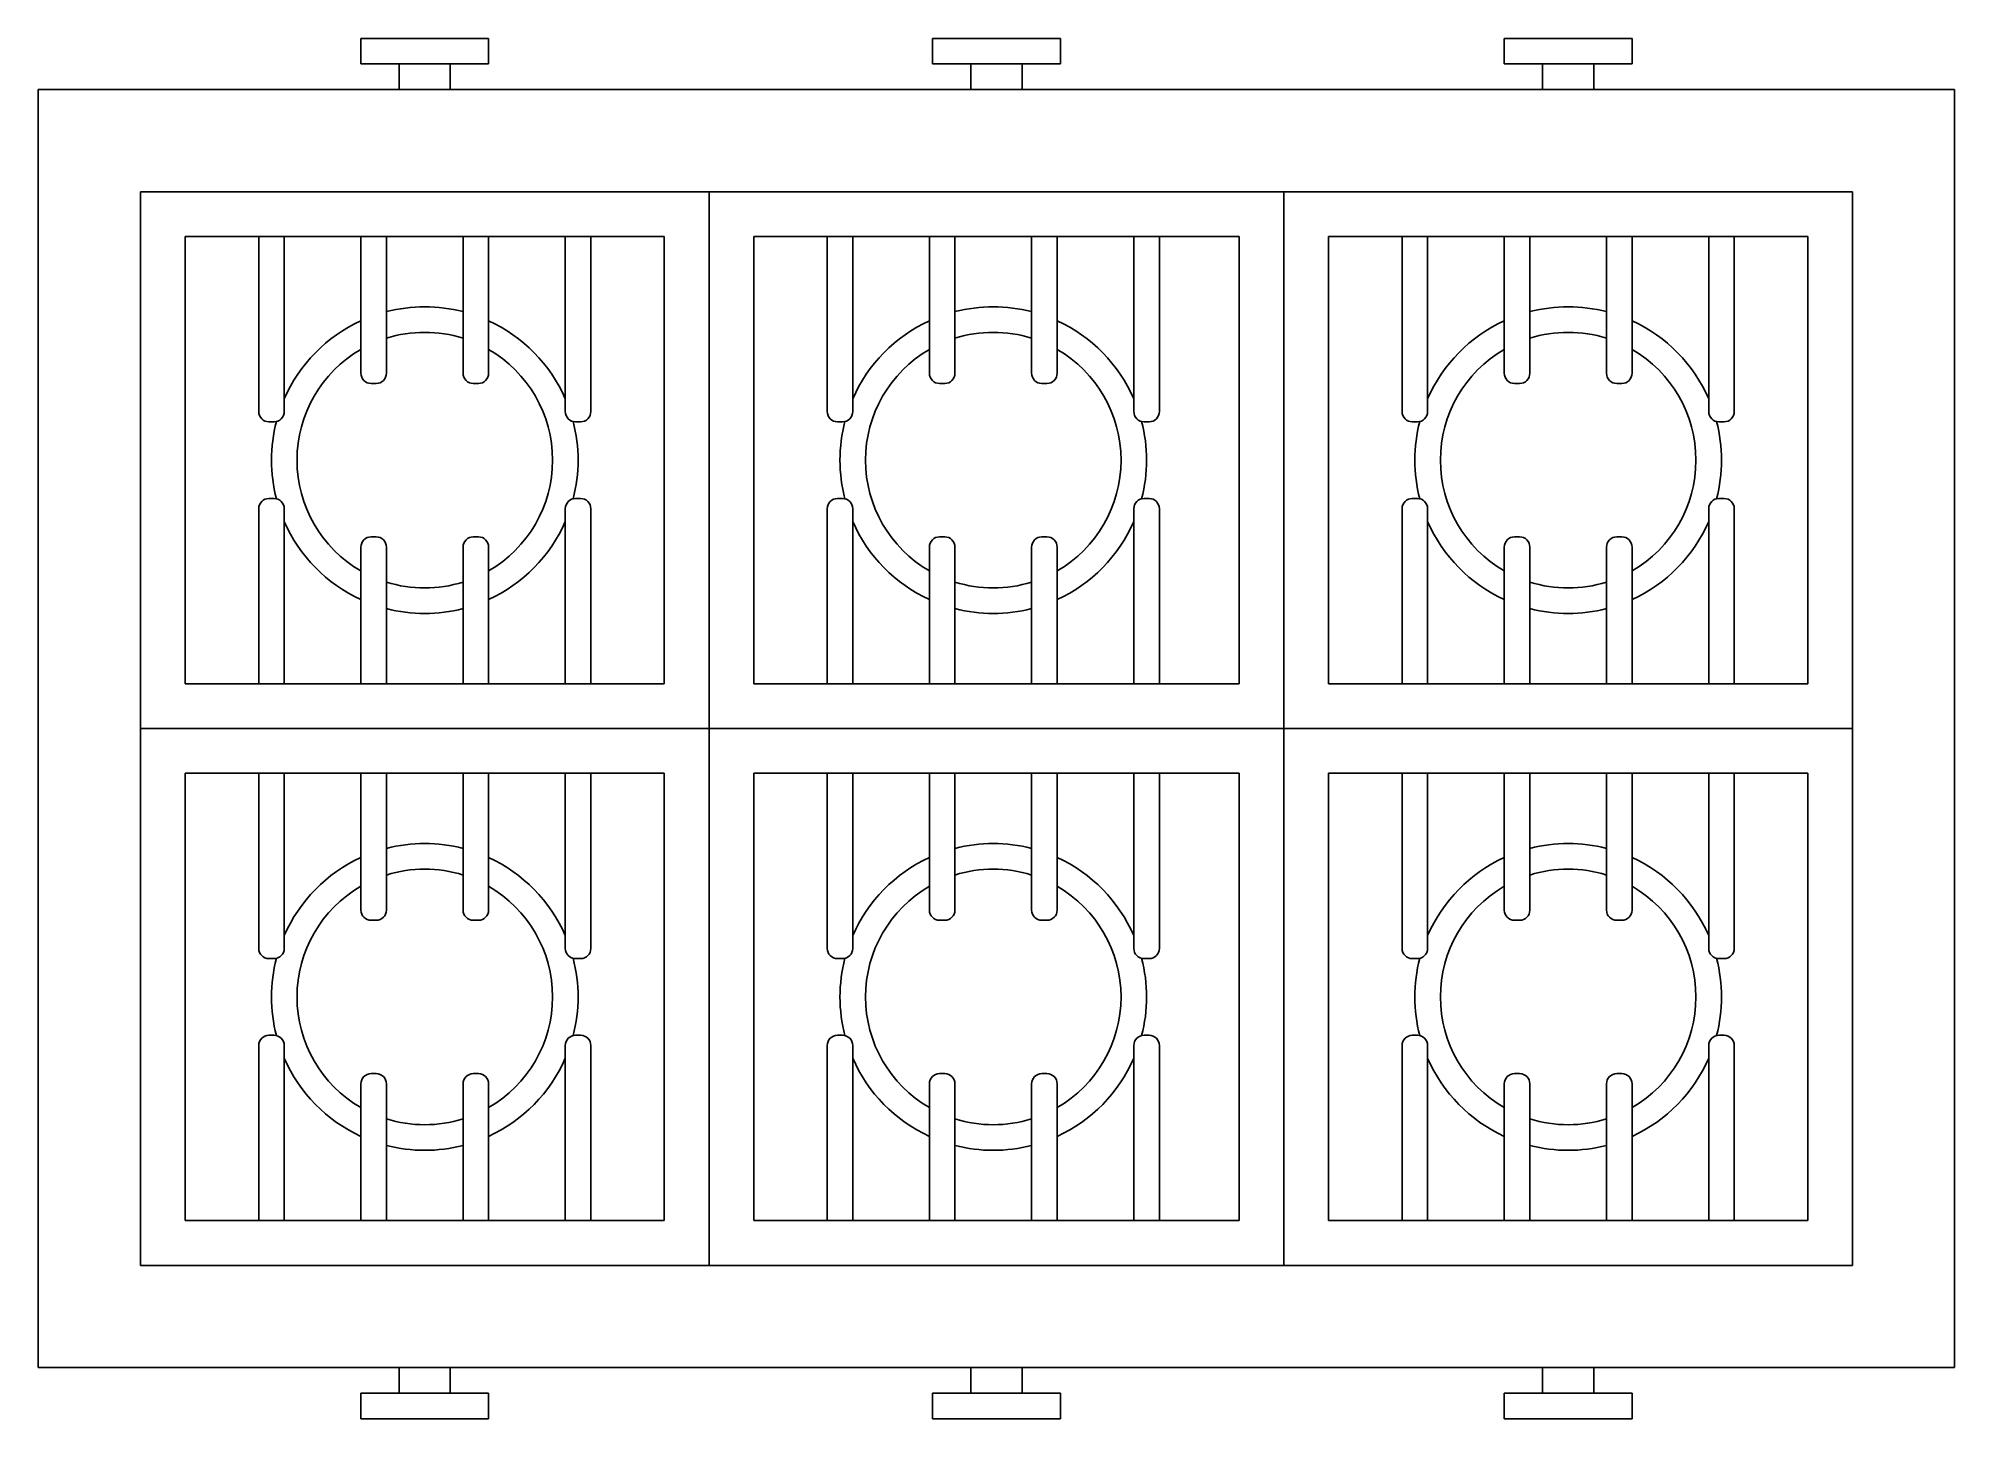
# Model space of a CAD drawing. Extents: x 10.42 to 11.92, y 8.9 to 9.98.
import ezdxf

# ---------------------------------------------------------------- set-up
doc = ezdxf.new("R2010")
doc.units = 0
doc.header["$MEASUREMENT"] = 0
doc.layers.add('1', color=1, linetype='CONTINUOUS')
doc.layers.add('2', color=2, linetype='CONTINUOUS')

msp = doc.modelspace()

# ---------------------------------------------------------------- linework, layer by layer
at = {"layer": '1'}
for p, q in [((10.668, 9.977), (10.768, 9.977)), ((10.668, 9.977), (10.768, 9.977)), ((10.668, 9.957), (10.668, 9.977)), ((10.668, 9.957), (10.668, 9.977)), ((10.768, 9.957), (10.768, 9.977)), ((10.768, 9.957), (10.768, 9.977)), ((11.1155, 9.957), (11.1155, 9.977)), ((11.1155, 9.957), (11.1155, 9.977)), ((11.1155, 9.977), (11.2155, 9.977)), ((11.1155, 9.977), (11.2155, 9.977)), ((11.2155, 9.957), (11.2155, 9.977)), ((11.2155, 9.957), (11.2155, 9.977)), ((11.563, 9.977), (11.663, 9.977)), ((11.563, 9.977), (11.663, 9.977)), ((11.563, 9.957), (11.563, 9.977)), ((11.563, 9.957), (11.563, 9.977)), ((11.663, 9.957), (11.663, 9.977)), ((11.663, 9.957), (11.663, 9.977)), ((10.668, 9.957), (10.768, 9.957)), ((10.668, 9.957), (10.768, 9.957)), ((10.698, 9.937), (10.698, 9.957)), ((10.698, 9.937), (10.698, 9.957)), ((10.738, 9.937), (10.738, 9.957)), ((10.738, 9.937), (10.738, 9.957)), ((11.1155, 9.957), (11.2155, 9.957)), ((11.1155, 9.957), (11.2155, 9.957)), ((11.1455, 9.937), (11.1455, 9.957)), ((11.1455, 9.937), (11.1455, 9.957)), ((11.1855, 9.937), (11.1855, 9.957)), ((11.1855, 9.937), (11.1855, 9.957)), ((11.563, 9.957), (11.663, 9.957)), ((11.563, 9.957), (11.663, 9.957)), ((11.593, 9.937), (11.593, 9.957)), ((11.593, 9.937), (11.593, 9.957)), ((11.633, 9.937), (11.633, 9.957)), ((11.633, 9.937), (11.633, 9.957)), ((10.588, 9.822), (10.588, 9.685)), ((10.608, 9.822), (10.608, 9.685)), ((10.668, 9.822), (10.668, 9.715)), ((10.688, 9.822), (10.688, 9.715)), ((10.748, 9.822), (10.748, 9.715)), ((10.768, 9.822), (10.768, 9.715)), ((10.828, 9.822), (10.828, 9.685)), ((10.848, 9.822), (10.848, 9.685)), ((11.033, 9.822), (11.033, 9.685)), ((11.053, 9.822), (11.053, 9.685)), ((11.113, 9.822), (11.113, 9.715)), ((11.133, 9.822), (11.133, 9.715)), ((11.193, 9.822), (11.193, 9.715)), ((11.213, 9.822), (11.213, 9.715)), ((11.273, 9.822), (11.273, 9.685)), ((11.293, 9.822), (11.293, 9.685)), ((11.483, 9.822), (11.483, 9.685)), ((11.503, 9.822), (11.503, 9.685)), ((11.563, 9.822), (11.563, 9.715)), ((11.583, 9.822), (11.583, 9.715)), ((11.643, 9.822), (11.643, 9.715)), ((11.663, 9.822), (11.663, 9.715)), ((11.723, 9.822), (11.723, 9.685)), ((11.743, 9.822), (11.743, 9.685)), ((10.676, 9.707), (10.68, 9.707)), ((10.76, 9.707), (10.756, 9.707)), ((11.121, 9.707), (11.125, 9.707)), ((11.205, 9.707), (11.201, 9.707)), ((11.571, 9.707), (11.575, 9.707)), ((11.655, 9.707), (11.651, 9.707)), ((10.596, 9.677), (10.6, 9.677)), ((10.84, 9.677), (10.836, 9.677)), ((11.041, 9.677), (11.045, 9.677)), ((11.285, 9.677), (11.281, 9.677)), ((11.491, 9.677), (11.495, 9.677)), ((11.735, 9.677), (11.731, 9.677)), ((10.596, 9.617), (10.6, 9.617)), ((10.84, 9.617), (10.836, 9.617)), ((11.041, 9.617), (11.045, 9.617)), ((11.285, 9.617), (11.281, 9.617)), ((11.491, 9.617), (11.495, 9.617)), ((11.735, 9.617), (11.731, 9.617)), ((10.588, 9.472), (10.588, 9.609)), ((10.608, 9.472), (10.608, 9.609)), ((10.828, 9.472), (10.828, 9.609)), ((10.848, 9.472), (10.848, 9.609)), ((11.033, 9.472), (11.033, 9.609)), ((11.053, 9.472), (11.053, 9.609)), ((11.273, 9.472), (11.273, 9.609)), ((11.293, 9.472), (11.293, 9.609)), ((11.483, 9.472), (11.483, 9.609)), ((11.503, 9.472), (11.503, 9.609)), ((11.723, 9.472), (11.723, 9.609)), ((11.743, 9.472), (11.743, 9.609)), ((10.676, 9.587), (10.68, 9.587)), ((10.76, 9.587), (10.756, 9.587)), ((11.121, 9.587), (11.125, 9.587)), ((11.205, 9.587), (11.201, 9.587)), ((11.571, 9.587), (11.575, 9.587)), ((11.655, 9.587), (11.651, 9.587)), ((10.668, 9.472), (10.668, 9.579)), ((10.688, 9.472), (10.688, 9.579)), ((10.748, 9.472), (10.748, 9.579)), ((10.768, 9.472), (10.768, 9.579)), ((11.113, 9.472), (11.113, 9.579)), ((11.133, 9.472), (11.133, 9.579)), ((11.193, 9.472), (11.193, 9.579)), ((11.213, 9.472), (11.213, 9.579)), ((11.563, 9.472), (11.563, 9.579)), ((11.583, 9.472), (11.583, 9.579)), ((11.643, 9.472), (11.643, 9.579)), ((11.663, 9.472), (11.663, 9.579)), ((10.588, 9.402), (10.588, 9.265)), ((10.608, 9.402), (10.608, 9.265)), ((10.668, 9.402), (10.668, 9.295)), ((10.688, 9.402), (10.688, 9.295)), ((10.748, 9.402), (10.748, 9.295)), ((10.768, 9.402), (10.768, 9.295)), ((10.828, 9.402), (10.828, 9.265)), ((10.848, 9.402), (10.848, 9.265)), ((11.033, 9.402), (11.033, 9.265)), ((11.053, 9.402), (11.053, 9.265)), ((11.113, 9.402), (11.113, 9.295)), ((11.133, 9.402), (11.133, 9.295)), ((11.193, 9.402), (11.193, 9.295)), ((11.213, 9.402), (11.213, 9.295)), ((11.273, 9.402), (11.273, 9.265)), ((11.293, 9.402), (11.293, 9.265)), ((11.483, 9.402), (11.483, 9.265)), ((11.503, 9.402), (11.503, 9.265)), ((11.563, 9.402), (11.563, 9.295)), ((11.583, 9.402), (11.583, 9.295)), ((11.643, 9.402), (11.643, 9.295)), ((11.663, 9.402), (11.663, 9.295)), ((11.723, 9.402), (11.723, 9.265)), ((11.743, 9.402), (11.743, 9.265)), ((10.676, 9.287), (10.68, 9.287)), ((10.76, 9.287), (10.756, 9.287)), ((11.121, 9.287), (11.125, 9.287)), ((11.205, 9.287), (11.201, 9.287)), ((11.571, 9.287), (11.575, 9.287)), ((11.655, 9.287), (11.651, 9.287)), ((10.596, 9.257), (10.6, 9.257)), ((10.84, 9.257), (10.836, 9.257)), ((11.041, 9.257), (11.045, 9.257)), ((11.285, 9.257), (11.281, 9.257)), ((11.491, 9.257), (11.495, 9.257)), ((11.735, 9.257), (11.731, 9.257)), ((10.596, 9.197), (10.6, 9.197)), ((10.84, 9.197), (10.836, 9.197)), ((11.041, 9.197), (11.045, 9.197)), ((11.285, 9.197), (11.281, 9.197)), ((11.491, 9.197), (11.495, 9.197)), ((11.735, 9.197), (11.731, 9.197)), ((10.588, 9.052), (10.588, 9.189)), ((10.608, 9.052), (10.608, 9.189)), ((10.828, 9.052), (10.828, 9.189)), ((10.848, 9.052), (10.848, 9.189)), ((11.033, 9.052), (11.033, 9.189)), ((11.053, 9.052), (11.053, 9.189)), ((11.273, 9.052), (11.273, 9.189)), ((11.293, 9.052), (11.293, 9.189)), ((11.483, 9.052), (11.483, 9.189)), ((11.503, 9.052), (11.503, 9.189)), ((11.723, 9.052), (11.723, 9.189)), ((11.743, 9.052), (11.743, 9.189)), ((10.676, 9.167), (10.68, 9.167)), ((10.76, 9.167), (10.756, 9.167)), ((11.121, 9.167), (11.125, 9.167)), ((11.205, 9.167), (11.201, 9.167)), ((11.571, 9.167), (11.575, 9.167)), ((11.655, 9.167), (11.651, 9.167)), ((10.668, 9.052), (10.668, 9.159)), ((10.688, 9.052), (10.688, 9.159)), ((10.748, 9.052), (10.748, 9.159)), ((10.768, 9.052), (10.768, 9.159)), ((11.113, 9.052), (11.113, 9.159)), ((11.133, 9.052), (11.133, 9.159)), ((11.193, 9.052), (11.193, 9.159)), ((11.213, 9.052), (11.213, 9.159)), ((11.563, 9.052), (11.563, 9.159)), ((11.583, 9.052), (11.583, 9.159)), ((11.643, 9.052), (11.643, 9.159)), ((11.663, 9.052), (11.663, 9.159)), ((10.698, 8.937), (10.698, 8.917)), ((10.698, 8.937), (10.698, 8.917)), ((10.738, 8.937), (10.738, 8.917)), ((10.738, 8.937), (10.738, 8.917)), ((11.1455, 8.937), (11.1455, 8.917)), ((11.1455, 8.937), (11.1455, 8.917)), ((11.1855, 8.937), (11.1855, 8.917)), ((11.1855, 8.937), (11.1855, 8.917)), ((11.593, 8.937), (11.593, 8.917)), ((11.593, 8.937), (11.593, 8.917)), ((11.633, 8.937), (11.633, 8.917)), ((11.633, 8.937), (11.633, 8.917)), ((10.668, 8.917), (10.768, 8.917)), ((10.668, 8.917), (10.768, 8.917)), ((10.668, 8.917), (10.668, 8.897)), ((10.668, 8.917), (10.668, 8.897)), ((10.768, 8.917), (10.768, 8.897)), ((10.768, 8.917), (10.768, 8.897)), ((11.1155, 8.917), (11.1155, 8.897)), ((11.1155, 8.917), (11.1155, 8.897)), ((11.1155, 8.917), (11.2155, 8.917)), ((11.1155, 8.917), (11.2155, 8.917)), ((11.2155, 8.917), (11.2155, 8.897)), ((11.2155, 8.917), (11.2155, 8.897)), ((11.563, 8.917), (11.663, 8.917)), ((11.563, 8.917), (11.663, 8.917)), ((11.563, 8.917), (11.563, 8.897)), ((11.563, 8.917), (11.563, 8.897)), ((11.663, 8.917), (11.663, 8.897)), ((11.663, 8.917), (11.663, 8.897)), ((10.668, 8.897), (10.768, 8.897)), ((10.668, 8.897), (10.768, 8.897)), ((11.1155, 8.897), (11.2155, 8.897)), ((11.1155, 8.897), (11.2155, 8.897)), ((11.563, 8.897), (11.663, 8.897)), ((11.563, 8.897), (11.663, 8.897))]:
    msp.add_line(p, q, dxfattribs=at)
for centre, radius, start, end in [((10.718, 9.647), 0.12, 75.5225, 104.4775), ((11.163, 9.647), 0.12, 75.5225, 104.4775), ((11.613, 9.647), 0.12, 75.5225, 104.4775), ((10.718, 9.647), 0.12, 114.6243, 156.4435), ((10.718, 9.647), 0.12, 23.5565, 65.3757), ((11.163, 9.647), 0.12, 114.6243, 156.4435), ((11.163, 9.647), 0.12, 23.5565, 65.3757), ((11.613, 9.647), 0.12, 114.6243, 156.4435), ((11.613, 9.647), 0.12, 23.5565, 65.3757), ((10.718, 9.647), 0.1, 72.5424, 107.4576), ((11.163, 9.647), 0.1, 72.5424, 107.4576), ((11.613, 9.647), 0.1, 72.5424, 107.4576), ((10.718, 9.647), 0.1, 120, 240), ((10.718, 9.647), 0.1, 300, 60), ((11.163, 9.647), 0.1, 120, 240), ((11.163, 9.647), 0.1, 300, 60), ((11.613, 9.647), 0.1, 120, 240), ((11.613, 9.647), 0.1, 300, 60), ((10.676, 9.715), 0.008, 180, 270), ((10.68, 9.715), 0.008, 270, 0), ((10.756, 9.715), 0.008, 180, 270), ((10.76, 9.715), 0.008, 270, 360), ((11.121, 9.715), 0.008, 180, 270), ((11.125, 9.715), 0.008, 270, 0), ((11.201, 9.715), 0.008, 180, 270), ((11.205, 9.715), 0.008, 270, 360), ((11.571, 9.715), 0.008, 180, 270), ((11.575, 9.715), 0.008, 270, 0), ((11.651, 9.715), 0.008, 180, 270), ((11.655, 9.715), 0.008, 270, 360), ((10.596, 9.685), 0.008, 180, 270), ((10.718, 9.647), 0.12, 165.4134, 194.5866), ((10.6, 9.685), 0.008, 270, 0), ((10.836, 9.685), 0.008, 180, 270), ((10.718, 9.647), 0.12, 345.4134, 14.5866), ((10.84, 9.685), 0.008, 270, 0), ((11.041, 9.685), 0.008, 180, 270), ((11.163, 9.647), 0.12, 165.4134, 194.5866), ((11.045, 9.685), 0.008, 270, 0), ((11.281, 9.685), 0.008, 180, 270), ((11.163, 9.647), 0.12, 345.4134, 14.5866), ((11.285, 9.685), 0.008, 270, 0), ((11.491, 9.685), 0.008, 180, 270), ((11.613, 9.647), 0.12, 165.4134, 194.5866), ((11.495, 9.685), 0.008, 270, 0), ((11.731, 9.685), 0.008, 180, 270), ((11.613, 9.647), 0.12, 345.4134, 14.5866), ((11.735, 9.685), 0.008, 270, 0), ((10.596, 9.609), 0.008, 90, 180), ((10.6, 9.609), 0.008, 0, 90), ((10.836, 9.609), 0.008, 90, 180), ((10.84, 9.609), 0.008, 0, 90), ((11.041, 9.609), 0.008, 90, 180), ((11.045, 9.609), 0.008, 0, 90), ((11.281, 9.609), 0.008, 90, 180), ((11.285, 9.609), 0.008, 0, 90), ((11.491, 9.609), 0.008, 90, 180), ((11.495, 9.609), 0.008, 0, 90), ((11.731, 9.609), 0.008, 90, 180), ((11.735, 9.609), 0.008, 0, 90), ((10.718, 9.647), 0.12, 203.5565, 245.3757), ((10.676, 9.579), 0.008, 90, 180), ((10.68, 9.579), 0.008, 0, 90), ((10.756, 9.579), 0.008, 90, 180), ((10.76, 9.579), 0.008, 0, 90), ((10.718, 9.647), 0.12, 294.6243, 336.4435), ((11.163, 9.647), 0.12, 203.5565, 245.3757), ((11.121, 9.579), 0.008, 90, 180), ((11.125, 9.579), 0.008, 0, 90), ((11.201, 9.579), 0.008, 90, 180), ((11.205, 9.579), 0.008, 0, 90), ((11.163, 9.647), 0.12, 294.6243, 336.4435), ((11.613, 9.647), 0.12, 203.5565, 245.3757), ((11.571, 9.579), 0.008, 90, 180), ((11.575, 9.579), 0.008, 0, 90), ((11.651, 9.579), 0.008, 90, 180), ((11.655, 9.579), 0.008, 0, 90), ((11.613, 9.647), 0.12, 294.6243, 336.4435), ((10.718, 9.647), 0.1, 252.5424, 287.4576), ((11.163, 9.647), 0.1, 252.5424, 287.4576), ((11.613, 9.647), 0.1, 252.5424, 287.4576), ((10.718, 9.647), 0.12, 255.5225, 284.4775), ((11.163, 9.647), 0.12, 255.5225, 284.4775), ((11.613, 9.647), 0.12, 255.5225, 284.4775), ((10.718, 9.227), 0.12, 75.5225, 104.4775), ((11.163, 9.227), 0.12, 75.5225, 104.4775), ((11.613, 9.227), 0.12, 75.5225, 104.4775), ((10.718, 9.227), 0.12, 114.6243, 156.4435), ((10.718, 9.227), 0.12, 23.5565, 65.3757), ((11.163, 9.227), 0.12, 114.6243, 156.4435), ((11.163, 9.227), 0.12, 23.5565, 65.3757), ((11.613, 9.227), 0.12, 114.6243, 156.4435), ((11.613, 9.227), 0.12, 23.5565, 65.3757), ((10.718, 9.227), 0.1, 72.5424, 107.4576), ((11.163, 9.227), 0.1, 72.5424, 107.4576), ((11.613, 9.227), 0.1, 72.5424, 107.4576), ((10.718, 9.227), 0.1, 120, 240), ((10.718, 9.227), 0.1, 300, 60), ((11.163, 9.227), 0.1, 120, 240), ((11.163, 9.227), 0.1, 300, 60), ((11.613, 9.227), 0.1, 120, 240), ((11.613, 9.227), 0.1, 300, 60), ((10.676, 9.295), 0.008, 180, 270), ((10.68, 9.295), 0.008, 270, 0), ((10.756, 9.295), 0.008, 180, 270), ((10.76, 9.295), 0.008, 270, 360), ((11.121, 9.295), 0.008, 180, 270), ((11.125, 9.295), 0.008, 270, 0), ((11.201, 9.295), 0.008, 180, 270), ((11.205, 9.295), 0.008, 270, 360), ((11.571, 9.295), 0.008, 180, 270), ((11.575, 9.295), 0.008, 270, 0), ((11.651, 9.295), 0.008, 180, 270), ((11.655, 9.295), 0.008, 270, 360), ((10.596, 9.265), 0.008, 180, 270), ((10.718, 9.227), 0.12, 165.4134, 194.5866), ((10.6, 9.265), 0.008, 270, 0), ((10.836, 9.265), 0.008, 180, 270), ((10.718, 9.227), 0.12, 345.4134, 14.5866), ((10.84, 9.265), 0.008, 270, 0), ((11.041, 9.265), 0.008, 180, 270), ((11.163, 9.227), 0.12, 165.4134, 194.5866), ((11.045, 9.265), 0.008, 270, 0), ((11.281, 9.265), 0.008, 180, 270), ((11.163, 9.227), 0.12, 345.4134, 14.5866), ((11.285, 9.265), 0.008, 270, 0), ((11.491, 9.265), 0.008, 180, 270), ((11.613, 9.227), 0.12, 165.4134, 194.5866), ((11.495, 9.265), 0.008, 270, 0), ((11.731, 9.265), 0.008, 180, 270), ((11.613, 9.227), 0.12, 345.4134, 14.5866), ((11.735, 9.265), 0.008, 270, 0), ((10.596, 9.189), 0.008, 90, 180), ((10.6, 9.189), 0.008, 0, 90), ((10.836, 9.189), 0.008, 90, 180), ((10.84, 9.189), 0.008, 0, 90), ((11.041, 9.189), 0.008, 90, 180), ((11.045, 9.189), 0.008, 0, 90), ((11.281, 9.189), 0.008, 90, 180), ((11.285, 9.189), 0.008, 0, 90), ((11.491, 9.189), 0.008, 90, 180), ((11.495, 9.189), 0.008, 0, 90), ((11.731, 9.189), 0.008, 90, 180), ((11.735, 9.189), 0.008, 0, 90), ((10.718, 9.227), 0.12, 203.5565, 245.3757), ((10.676, 9.159), 0.008, 90, 180), ((10.68, 9.159), 0.008, 0, 90), ((10.756, 9.159), 0.008, 90, 180), ((10.76, 9.159), 0.008, 0, 90), ((10.718, 9.227), 0.12, 294.6243, 336.4435), ((11.163, 9.227), 0.12, 203.5565, 245.3757), ((11.121, 9.159), 0.008, 90, 180), ((11.125, 9.159), 0.008, 0, 90), ((11.201, 9.159), 0.008, 90, 180), ((11.205, 9.159), 0.008, 0, 90), ((11.163, 9.227), 0.12, 294.6243, 336.4435), ((11.613, 9.227), 0.12, 203.5565, 245.3757), ((11.571, 9.159), 0.008, 90, 180), ((11.575, 9.159), 0.008, 0, 90), ((11.651, 9.159), 0.008, 90, 180), ((11.655, 9.159), 0.008, 0, 90), ((11.613, 9.227), 0.12, 294.6243, 336.4435), ((10.718, 9.227), 0.1, 252.5424, 287.4576), ((11.163, 9.227), 0.1, 252.5424, 287.4576), ((11.613, 9.227), 0.1, 252.5424, 287.4576), ((10.718, 9.227), 0.12, 255.5225, 284.4775), ((11.163, 9.227), 0.12, 255.5225, 284.4775), ((11.613, 9.227), 0.12, 255.5225, 284.4775)]:
    msp.add_arc(centre, radius, start, end, dxfattribs=at)
at = {"layer": '2', "color": 2, "linetype": 'CONTINUOUS'}
for p, q in [((10.4155, 9.937), (11.9155, 9.937)), ((10.4155, 9.937), (10.4155, 8.937)), ((11.9155, 9.937), (11.9155, 8.937)), ((10.4955, 9.857), (11.8355, 9.857)), ((10.4955, 9.857), (10.4955, 9.017)), ((10.9405, 9.857), (10.9405, 9.017)), ((11.3905, 9.857), (11.3905, 9.017)), ((11.8355, 9.857), (11.8355, 9.017)), ((10.5305, 9.822), (10.9055, 9.822)), ((10.5305, 9.822), (10.5305, 9.472)), ((10.9055, 9.822), (10.9055, 9.472)), ((10.9755, 9.822), (11.3555, 9.822)), ((10.9755, 9.822), (10.9755, 9.472)), ((11.3555, 9.822), (11.3555, 9.472)), ((11.4255, 9.822), (11.8005, 9.822)), ((11.4255, 9.822), (11.4255, 9.472)), ((11.8005, 9.822), (11.8005, 9.472)), ((10.5305, 9.472), (10.9055, 9.472)), ((10.9755, 9.472), (11.3555, 9.472)), ((11.4255, 9.472), (11.8005, 9.472)), ((10.4955, 9.437), (11.8355, 9.437)), ((10.5305, 9.402), (10.9055, 9.402)), ((10.5305, 9.402), (10.5305, 9.052)), ((10.9055, 9.402), (10.9055, 9.052)), ((10.9755, 9.402), (10.9755, 9.052)), ((10.9755, 9.402), (11.3555, 9.402)), ((11.3555, 9.402), (11.3555, 9.052)), ((11.4255, 9.402), (11.4255, 9.052)), ((11.4255, 9.402), (11.8005, 9.402)), ((11.8005, 9.402), (11.8005, 9.052)), ((10.5305, 9.052), (10.9055, 9.052)), ((10.9755, 9.052), (11.3555, 9.052)), ((11.4255, 9.052), (11.8005, 9.052)), ((10.4955, 9.017), (11.8355, 9.017)), ((10.4155, 8.937), (11.9155, 8.937))]:
    msp.add_line(p, q, dxfattribs=at)

doc.saveas('drawing.dxf')
